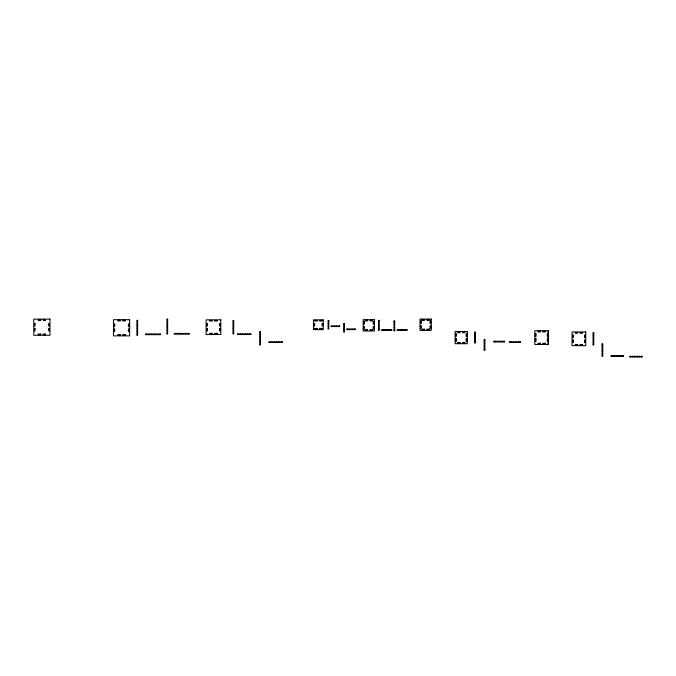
<?xml version="1.0" encoding="UTF-8"?>
<svg xmlns="http://www.w3.org/2000/svg" width="676" height="676" viewBox="0 0 676 676"><rect width="100%" height="100%" fill="white"/><g stroke="black" fill="none" stroke-linecap="round" stroke-linejoin="round"><path stroke-width="1.01" d="M167.014 319.706L167.631 319.706M137 320.931L137.617 320.931M378.492 320.931L379.101 320.931M233.068 321.058L233.685 321.058M328.164 321.058L328.773 321.058M394.074 321.548L394.683 321.548M378.492 321.666L379.101 321.666M394.074 322.283L394.683 322.283M167.014 322.891L167.631 322.891M233.068 323.508L233.685 323.508M328.164 323.508L328.773 323.508M137 324.117L137.617 324.117M343.797 324.117L344.405 324.117M378.492 324.117L379.101 324.117M394.074 324.733L394.683 324.733M167.014 325.342L167.631 325.342M233.068 325.959L233.685 325.959M328.164 325.959L328.773 325.959M137 326.567L137.617 326.567M343.797 326.567L344.405 326.567M378.492 326.567L379.101 326.567M394.074 327.184L394.683 327.184M167.014 327.792L167.631 327.792M233.068 328.409L233.685 328.409M328.164 328.409L328.773 328.409M137 329.018L137.617 329.018M343.797 329.018L344.405 329.018M378.492 329.018L379.101 329.018M394.074 329.635L394.683 329.635M378.492 329.753L379.101 329.753M167.014 330.243L167.631 330.243M394.074 330.37L394.683 330.37M233.068 330.86L233.685 330.86M137 331.468L137.617 331.468M343.797 331.468L344.405 331.468M259.854 332.085L260.463 332.085M474.679 332.693L475.296 332.693M593.122 333.183L593.739 333.183M233.068 333.31L233.685 333.31M167.014 333.429L167.631 333.429M474.679 333.919L475.296 333.919M547.915 333.919L547.307 333.919L547.307 336.369L547.915 336.369M137 334.654L137.617 334.654M259.854 334.535L260.463 334.535M593.122 335.144L593.739 335.144M474.679 336.369L475.296 336.369M259.854 336.986L260.463 336.986M593.122 337.594L593.739 337.594M474.679 338.82L475.296 338.82M547.915 338.82L547.307 338.82L547.307 341.27L547.915 341.27M259.854 339.436L260.463 339.436M484.21 340.045L484.827 340.045M593.122 340.045L593.739 340.045M474.679 341.27L475.296 341.27M484.21 341.27L484.827 341.27M259.854 341.887L260.463 341.887M474.679 342.495L475.296 342.495M593.122 342.495L593.739 342.495M484.21 343.721L484.827 343.721M259.854 344.337L260.463 344.337M593.122 344.456L593.739 344.456M602.113 344.456L602.73 344.456M484.21 346.171L484.827 346.171M602.113 346.416L602.73 346.416M484.21 348.622L484.827 348.622M602.113 348.867L602.73 348.867M484.21 349.847L484.827 349.847M602.113 351.317L602.73 351.317M602.113 353.768L602.73 353.768M602.113 355.728L602.73 355.728M641.592 356.337L641.592 356.953M639.631 356.337L639.631 356.953M637.181 356.337L637.181 356.953M634.73 356.337L634.73 356.953M632.28 356.337L632.28 356.953M630.319 356.337L630.319 356.953M622.773 355.728L622.773 356.337M620.813 355.728L620.813 356.337M618.363 355.728L618.363 356.337M615.912 355.728L615.912 356.337M613.462 355.728L613.462 356.337M611.501 355.728L611.501 356.337M547.915 331.35L547.915 343.847M519.793 341.887L519.793 342.495M518.568 341.887L518.568 342.495M516.118 341.887L516.118 342.495M513.667 341.887L513.667 342.495M511.217 341.887L511.217 342.495M509.991 341.887L509.991 342.495M504.059 341.27L504.059 341.887M502.834 341.27L502.834 341.887M500.384 341.27L500.384 341.887M497.933 341.27L497.933 341.887M495.483 341.27L495.483 341.887M494.257 341.27L494.257 341.887M406.496 329.753L406.496 330.37M405.761 329.753L405.761 330.37M403.31 329.753L403.31 330.37M400.86 329.753L400.86 330.37M398.409 329.753L398.409 330.37M397.674 329.753L397.674 330.37M391.134 329.753L391.134 330.37M390.398 329.753L390.398 330.37M387.948 329.753L387.948 330.37M385.497 329.753L385.497 330.37M383.047 329.753L383.047 330.37M382.312 329.753L382.312 330.37M354.697 329.018L354.697 329.635M352.247 329.018L352.247 329.635M349.796 329.018L349.796 329.635M347.346 329.018L347.346 329.635M339.115 325.959L339.115 326.567M336.665 325.959L336.665 326.567M334.214 325.959L334.214 326.567M331.764 325.959L331.764 326.567M281.681 341.887L281.681 342.495M279.23 341.887L279.23 342.495M276.78 341.887L276.78 342.495M274.329 341.887L274.329 342.495M271.879 341.887L271.879 342.495M269.428 341.887L269.428 342.495M250.323 333.919L250.323 334.535M247.872 333.919L247.872 334.535M245.422 333.919L245.422 334.535M242.971 333.919L242.971 334.535M240.521 333.919L240.521 334.535M238.07 333.919L238.07 334.535M188.553 333.429L188.553 334.045M185.368 333.429L185.368 334.045M182.917 333.429L182.917 334.045M180.467 333.429L180.467 334.045M178.016 333.429L178.016 334.045M174.831 333.429L174.831 334.045M159.79 334.045L159.79 334.654M156.604 334.045L156.604 334.654M154.153 334.045L154.153 334.654M151.703 334.045L151.703 334.654M149.252 334.045L149.252 334.654M146.067 334.045L146.067 334.654M49.973 319.097L33.8 319.097L33.8 335.271L49.973 335.271L49.973 319.097M167.631 319.097L167.014 319.097L167.014 334.045L167.631 334.045L167.631 319.097M431.263 319.047L419.999 319.047L419.999 330.37L431.263 330.37L431.263 319.047M40.661 319.706L38.211 319.706L38.211 320.323L40.661 320.323L40.661 319.706M45.562 319.706L43.112 319.706L43.112 320.323L45.562 320.323L45.562 319.706M129.648 319.706L113.484 319.706L113.484 335.879L129.648 335.879L129.648 319.706M374.42 319.706L363.147 319.706L363.147 330.978L374.42 330.978L374.42 319.706M424.401 319.706L421.951 319.706L421.951 320.323L424.401 320.323L424.401 319.706M429.302 319.706L426.852 319.706L426.852 320.323L429.302 320.323L429.302 319.706M220.824 319.832L206.121 319.832L206.121 334.535L220.824 334.535L220.824 319.832M323.263 319.832L313.461 319.832L313.461 329.635L323.263 329.635L323.263 319.832M120.336 320.323L117.886 320.323L117.886 320.931L120.336 320.931L120.336 320.323M125.237 320.323L122.787 320.323L122.787 320.931L125.237 320.931L125.237 320.323M137.617 320.323L137 320.323L137 335.271L137.617 335.271L137.617 320.323M212.247 320.441L209.797 320.441L209.797 321.058L212.247 321.058L212.247 320.441M217.148 320.441L214.698 320.441L214.698 321.058L217.148 321.058L217.148 320.441M233.685 320.441L233.068 320.441L233.068 333.919L233.685 333.919L233.685 320.441M317.137 320.441L314.686 320.441L314.686 321.058L317.137 321.058L317.137 320.441M322.038 320.441L319.587 320.441L319.587 321.058L322.038 321.058L322.038 320.441M328.773 320.441L328.164 320.441L328.164 329.018L328.773 329.018L328.773 320.441M367.558 320.323L365.108 320.323L365.108 320.931L367.558 320.931L367.558 320.323M372.459 320.323L370.009 320.323L370.009 320.931L372.459 320.931L372.459 320.323M379.101 320.323L378.492 320.323L378.492 330.37L379.101 330.37L379.101 320.323M394.683 320.931L394.074 320.931L394.074 330.978L394.683 330.978L394.683 320.931M421.216 321.058L420.607 321.058L420.607 323.508L421.216 323.508L421.216 321.058M430.654 321.058L430.037 321.058L430.037 323.508L430.654 323.508L430.654 321.058M364.372 321.666L363.764 321.666L363.764 324.117L364.372 324.117L364.372 321.666M373.811 321.666L373.194 321.666L373.194 324.117L373.811 324.117L373.811 321.666M35.025 323.508L34.408 323.508L34.408 325.959L35.025 325.959L35.025 323.508M49.356 323.508L48.748 323.508L48.748 325.959L49.356 325.959L49.356 323.508M207.346 323.508L206.729 323.508L206.729 325.959L207.346 325.959L207.346 323.508M220.207 323.508L219.599 323.508L219.599 325.959L220.207 325.959L220.207 323.508M314.686 323.508L314.078 323.508L314.078 325.959L314.686 325.959L314.686 323.508M322.646 323.508L322.038 323.508L322.038 325.959L322.646 325.959L322.646 323.508M344.405 323.508L343.797 323.508L343.797 332.085L344.405 332.085L344.405 323.508M114.7 324.117L114.092 324.117L114.092 326.567L114.7 326.567L114.7 324.117M129.04 324.117L128.423 324.117L128.423 326.567L129.04 326.567L129.04 324.117M339.724 325.959L331.155 325.959L331.155 326.567L339.724 326.567L339.724 325.959M421.216 325.959L420.607 325.959L420.607 328.409L421.216 328.409L421.216 325.959M430.654 325.959L430.037 325.959L430.037 328.409L430.654 328.409L430.654 325.959M364.372 326.567L363.764 326.567L363.764 329.018L364.372 329.018L364.372 326.567M373.811 326.567L373.194 326.567L373.194 329.018L373.811 329.018L373.811 326.567M35.025 328.409L34.408 328.409L34.408 330.86L35.025 330.86L35.025 328.409M49.356 328.409L48.748 328.409L48.748 330.86L49.356 330.86L49.356 328.409M207.346 328.409L206.729 328.409L206.729 330.86L207.346 330.86L207.346 328.409M220.207 328.409L219.599 328.409L219.599 330.86L220.207 330.86L220.207 328.409M317.137 328.409L314.686 328.409L314.686 329.018L317.137 329.018L317.137 328.409M322.038 328.409L319.587 328.409L319.587 329.018L322.038 329.018L322.038 328.409M114.7 329.018L114.092 329.018L114.092 331.468L114.7 331.468L114.7 329.018M129.04 329.018L128.423 329.018L128.423 331.468L129.04 331.468L129.04 329.018M355.314 329.018L346.737 329.018L346.737 329.635L355.314 329.635L355.314 329.018M424.401 329.144L421.951 329.144L421.951 329.753L424.401 329.753L424.401 329.144M429.302 329.144L426.852 329.144L426.852 329.753L429.302 329.753L429.302 329.144M367.558 329.753L365.108 329.753L365.108 330.37L367.558 330.37L367.558 329.753M372.459 329.753L370.009 329.753L370.009 330.37L372.459 330.37L372.459 329.753M391.742 329.753L381.695 329.753L381.695 330.37L391.742 330.37L391.742 329.753M407.104 329.753L397.057 329.753L397.057 330.37L407.104 330.37L407.104 329.753M548.532 330.733L534.809 330.733L534.809 344.456L548.532 344.456L548.532 330.733M540.445 331.35L537.995 331.35L537.995 331.958L540.445 331.958L540.445 331.35M545.346 331.35L542.896 331.35L542.896 331.958L545.346 331.958L545.346 331.35M260.463 331.468L259.854 331.468L259.854 344.946L260.463 344.946L260.463 331.468M467.336 331.468L455.083 331.468L455.083 343.721L467.336 343.721L467.336 331.468M585.771 331.958L572.048 331.958L572.048 345.681L585.771 345.681L585.771 331.958M459.984 332.085L457.534 332.085L457.534 332.693L459.984 332.693L459.984 332.085M464.885 332.085L462.435 332.085L462.435 332.693L464.885 332.693L464.885 332.085M475.296 332.085L474.679 332.085L474.679 343.112L475.296 343.112L475.296 332.085M577.684 332.575L575.234 332.575L575.234 333.183L577.684 333.183L577.684 332.575M582.585 332.575L580.135 332.575L580.135 333.183L582.585 333.183L582.585 332.575M593.739 332.575L593.122 332.575L593.122 345.073L593.739 345.073L593.739 332.575M212.247 333.31L209.797 333.31L209.797 333.919L212.247 333.919L212.247 333.31M217.148 333.31L214.698 333.31L214.698 333.919L217.148 333.919L217.148 333.31M189.162 333.429L174.222 333.429L174.222 334.045L189.162 334.045L189.162 333.429M250.931 333.919L237.453 333.919L237.453 334.535L250.931 334.535L250.931 333.919M456.308 333.919L455.692 333.919L455.692 336.369L456.308 336.369L456.308 333.919M466.719 333.919L466.11 333.919L466.11 336.369L466.719 336.369L466.719 333.919M536.034 333.919L535.426 333.919L535.426 336.369L536.034 336.369L536.034 333.919M40.661 334.045L38.211 334.045L38.211 334.654L40.661 334.654L40.661 334.045M45.562 334.045L43.112 334.045L43.112 334.654L45.562 334.654L45.562 334.045M160.398 334.045L145.45 334.045L145.45 334.654L160.398 334.654L160.398 334.045M120.336 334.654L117.886 334.654L117.886 335.271L120.336 335.271L120.336 334.654M125.237 334.654L122.787 334.654L122.787 335.271L125.237 335.271L125.237 334.654M573.273 335.144L572.665 335.144L572.665 337.594L573.273 337.594L573.273 335.144M585.163 335.144L584.546 335.144L584.546 337.594L585.163 337.594L585.163 335.144M456.308 338.82L455.692 338.82L455.692 341.27L456.308 341.27L456.308 338.82M466.719 338.82L466.11 338.82L466.11 341.27L466.719 341.27L466.719 338.82M536.034 338.82L535.426 338.82L535.426 341.27L536.034 341.27L536.034 338.82M484.827 339.436L484.21 339.436L484.21 350.455L484.827 350.455L484.827 339.436M573.273 340.045L572.665 340.045L572.665 342.495L573.273 342.495L573.273 340.045M585.163 340.045L584.546 340.045L584.546 342.495L585.163 342.495L585.163 340.045M504.676 341.27L493.649 341.27L493.649 341.887L504.676 341.887L504.676 341.27M282.298 341.887L268.82 341.887L268.82 342.495L282.298 342.495L282.298 341.887M520.402 341.887L509.374 341.887L509.374 342.495L520.402 342.495L520.402 341.887M459.984 342.495L457.534 342.495L457.534 343.112L459.984 343.112L459.984 342.495M464.885 342.495L462.435 342.495L462.435 343.112L464.885 343.112L464.885 342.495M540.445 343.231L537.995 343.231L537.995 343.847L540.445 343.847L540.445 343.231M545.346 343.231L542.896 343.231L542.896 343.847L545.346 343.847L545.346 343.231M602.73 343.847L602.113 343.847L602.113 356.337L602.73 356.337L602.73 343.847M577.684 344.456L575.234 344.456L575.234 345.073L577.684 345.073L577.684 344.456M582.585 344.456L580.135 344.456L580.135 345.073L582.585 345.073L582.585 344.456M623.382 355.728L610.884 355.728L610.884 356.337L623.382 356.337L623.382 355.728M642.2 356.337L629.702 356.337L629.702 356.953L642.2 356.953L642.2 356.337"/></g></svg>
